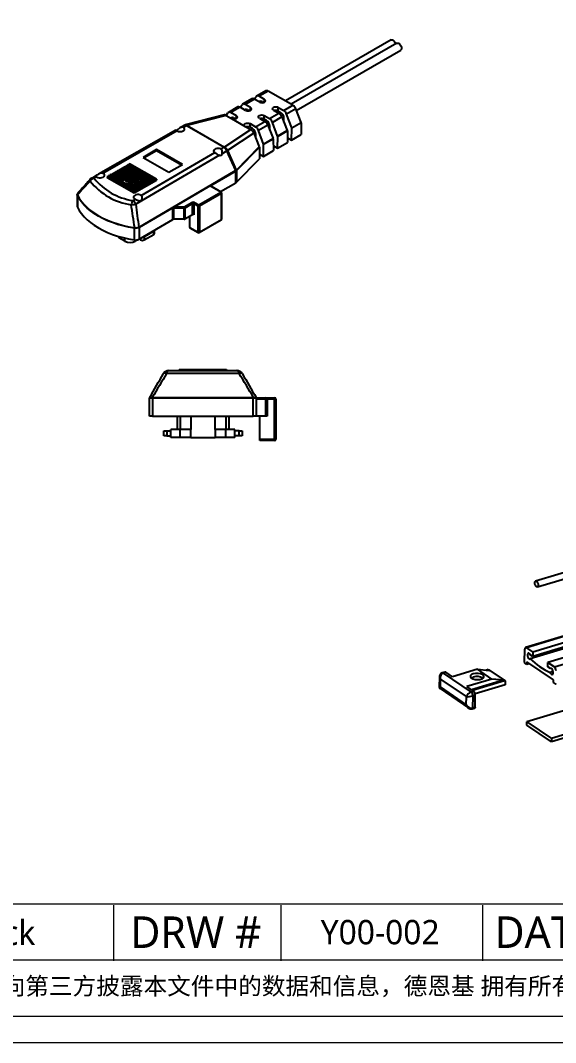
# Model space of a CAD drawing. Header units: millimetres. Extents: x 1044 to 1496, y -6 to 477.
# Drawn here: x 1231.7 to 1319.8, y -6.3 to 162 of the extents above; entities that cross this region are included whole.
import ezdxf

# ---------------------------------------------------------------- set-up
doc = ezdxf.new("R2010")
doc.units = ezdxf.units.MM
doc.layers.get('0').update_dxf_attribs({"color": 8, "lineweight": 30})
doc.layers.get('Defpoints').update_dxf_attribs({"color": 6, "lineweight": 9})
doc.layers.add('SolidLine', color=7, linetype='Continuous', lineweight=30)
doc.styles.add('微软雅黑-Light', font='')
doc.styles.get('微软雅黑-Light').set_extended_font_data('Microsoft YaHei Light')

msp = doc.modelspace()

# ---------------------------------------------------------------- linework, layer by layer
at = {"color": 7, "linetype": 'Continuous', "lineweight": 25}
for p, q in [((1428.964, 103.738), (1316.505, 69.657)), ((1316.795, 68.7), (1425.568, 101.664)), ((1428.328, 93.102), (1314.839, 58.708)), ((1428.48, 93.067), (1314.991, 58.673)), ((1429.113, 91.244), (1315.624, 56.85)), ((1429.524, 91.637), (1316.035, 57.244)), ((1429.536, 92.348), (1316.047, 57.954)), ((1432.014, 90.657), (1318.525, 56.263)), ((1319.581, 55.544), (1433.07, 89.938)), ((1437.625, 83.614), (1315.074, 46.474)), ((1441.648, 80.871), (1319.096, 43.73)), ((1441.639, 80.338), (1319.087, 43.198)), ((1314.665, 56.292), (1314.701, 58.423)), ((1314.991, 58.673), (1316.047, 57.954)), ((1316.035, 57.244), (1315.603, 57.538)), ((1316.047, 57.954), (1316.035, 57.244)), ((1315.06, 55.932), (1314.72, 56.164)), ((1315.068, 56.376), (1315.06, 55.932)), ((1315.516, 56.071), (1315.06, 55.932)), ((1319.43, 53.401), (1315.068, 56.376)), ((1318.514, 55.553), (1318.525, 56.263)), ((1318.946, 55.259), (1318.514, 55.553)), ((1318.525, 56.263), (1319.581, 55.544)), ((1300.669, 53.897), (1300.641, 52.184)), ((1301.546, 54.679), (1301.134, 54.555)), ((1301.287, 54.52), (1301.698, 54.645)), ((1301.287, 54.52), (1305.876, 51.39)), ((1302.817, 53.882), (1301.698, 54.645)), ((1306.937, 55.13), (1302.817, 53.882)), ((1309.288, 53.527), (1306.937, 55.13)), ((1306.937, 55.13), (1308.848, 54.959)), ((1308.678, 55.075), (1308.422, 54.997)), ((1308.848, 54.959), (1308.678, 55.075)), ((1308.678, 55.075), (1308.813, 55.062)), ((1308.813, 55.062), (1311.504, 53.227)), ((1319.378, 54.759), (1318.902, 54.615)), ((1318.984, 55.27), (1318.946, 55.259)), ((1300.799, 53.57), (1300.777, 52.238)), ((1300.777, 52.238), (1305.083, 49.302)), ((1305.105, 50.634), (1300.799, 53.57)), ((1309.288, 53.527), (1305.169, 52.278)), ((1306.288, 51.515), (1305.169, 52.278)), ((1311.2, 53.355), (1305.931, 51.759)), ((1311.369, 53.239), (1306.101, 51.643)), ((1311.493, 52.586), (1306.54, 51.085)), ((1311.2, 53.355), (1309.288, 53.527)), ((1311.369, 53.239), (1311.2, 53.355)), ((1311.504, 53.227), (1311.369, 53.239)), ((1311.504, 53.227), (1311.493, 52.586)), ((1319.423, 52.957), (1319.43, 53.401)), ((1319.763, 52.726), (1319.423, 52.957)), ((1300.762, 51.949), (1305.488, 48.726)), ((1305.083, 49.302), (1305.105, 50.634)), ((1305.876, 51.39), (1306.288, 51.515)), ((1306.152, 50.753), (1306.118, 48.756)), ((1306.152, 50.753), (1306.564, 50.878)), ((1306.53, 48.88), (1306.564, 50.878)), ((1306.118, 48.756), (1306.53, 48.88)), ((1306.049, 48.613), (1306.461, 48.738)), ((1315.065, 45.941), (1315.074, 46.474)), ((1319.087, 43.198), (1315.065, 45.941)), ((1315.074, 46.474), (1319.096, 43.73)), ((1319.096, 43.73), (1319.087, 43.198))]:
    msp.add_line(p, q, dxfattribs=at)
at = {"color": 7, "linetype": 'Continuous', "lineweight": 25, "flags": 128}
for points in [[(1316.367, 69.371), (1316.391, 69.526), (1316.455, 69.629), (1316.549, 69.662), (1316.658, 69.622), (1316.766, 69.514), (1316.856, 69.355), (1316.915, 69.169), (1316.934, 68.985), (1316.909, 68.83), (1316.845, 68.728), (1316.752, 68.694), (1316.643, 68.734), (1316.535, 68.842), (1316.445, 69.001), (1316.386, 69.187), (1316.367, 69.371)], [(1314.991, 58.673), (1314.936, 58.703), (1314.882, 58.714), (1314.833, 58.706), (1314.789, 58.68), (1314.753, 58.637), (1314.725, 58.578), (1314.708, 58.506), (1314.701, 58.423)], [(1315.603, 57.538), (1315.498, 57.688), (1315.381, 57.771), (1315.272, 57.774), (1315.189, 57.695), (1315.147, 57.549), (1315.153, 57.36), (1315.205, 57.16), (1315.296, 56.985), (1315.409, 56.862), (1315.525, 56.815), (1315.624, 56.85)], [(1306.239, 54.389), (1305.947, 54.258), (1305.781, 54.086), (1305.763, 53.896), (1305.895, 53.714), (1306.16, 53.565), (1306.521, 53.468), (1306.931, 53.437), (1307.333, 53.475), (1307.673, 53.578), (1307.906, 53.732), (1308, 53.916), (1307.943, 54.105), (1307.741, 54.274), (1307.422, 54.399), (1307.03, 54.464), (1306.617, 54.461), (1306.239, 54.389)], [(1318.902, 54.615), (1318.998, 54.446), (1319.113, 54.337), (1319.227, 54.304), (1319.321, 54.354), (1319.379, 54.478), (1319.391, 54.655), (1319.355, 54.854), (1319.277, 55.042), (1319.17, 55.187), (1319.053, 55.264), (1318.946, 55.259)], [(1305.923, 53.692), (1305.938, 53.703), (1306.23, 53.834)], [(1319.763, 52.726), (1319.774, 52.72), (1319.784, 52.718), (1319.794, 52.719), (1319.803, 52.724), (1319.81, 52.733), (1319.816, 52.745), (1319.819, 52.759), (1319.821, 52.776)], [(1306.53, 48.88), (1306.527, 48.839), (1306.518, 48.803), (1306.504, 48.773), (1306.486, 48.752), (1306.464, 48.739), (1306.461, 48.738)]]:
    msp.add_lwpolyline(points, dxfattribs=at)
at = {"color": 8, "linetype": 'Continuous', "lineweight": 25, "flags": 128}
msp.add_lwpolyline([(1306.118, 48.756), (1306.115, 48.714), (1306.106, 48.678), (1306.092, 48.649), (1306.074, 48.627), (1306.052, 48.614), (1306.049, 48.613)], dxfattribs=at)
at = {"color": 7, "linetype": 'Continuous', "lineweight": 25}
for centre, radius, start, end in [((1314.828, 56.287), 0.163, 178.15741, 228.66379), ((1323.171, 64.396), 10.672, 224.99443, 246.42194), ((1301.587, 54.506), 0.178, 51.25458, 103.20209), ((1306.839, 52.035), 1.899, 58.86209, 108.72198), ((1319.043, 54.933), 0.814, 358.15737, 48.66375), ((1305.338, 50.779), 0.814, 358.15737, 48.66375), ((1305.75, 50.904), 0.814, 358.15737, 48.66375), ((1306.029, 48.7), 0.0892, 231.25478, 283.20257)]:
    msp.add_arc(centre, radius, start, end, dxfattribs=at)
at = {"color": 8, "linetype": 'Continuous', "lineweight": 25}
msp.add_arc((1301.175, 54.381), 0.178, 51.24307, 103.36022, dxfattribs=at)
for centre, major_axis, ratio, start_param, end_param in [((1301.417, 53.758), (0.73, -0.246), 0.6663582, 3.3537422, 3.9610532), ((1301.395, 52.426), (0.754, 0.242), 0.0227953, 2.5237373, 3.133856), ((1301.395, 52.426), (0.664, 0.445), 0.3707334, 2.4535691, 3.2895353)]:
    msp.add_ellipse(centre, major_axis=major_axis, ratio=ratio, start_param=start_param, end_param=end_param, dxfattribs=at)
at = {"color": 7, "linetype": 'Continuous', "lineweight": 25}
for centre, major_axis, ratio, start_param, end_param in [((1301.417, 53.758), (0.058, 0.784), 0.8023289, 0.3001593, 1.8709557), ((1305.723, 50.821), (0.571, 0.51), 0.5513361, 0.8708471, 2.4416434), ((1305.723, 50.821), (0.752, 0.121), 0.2108284, 3.7142559, 5.2850522), ((1305.701, 49.489), (-0.601, 0.628), 0.7035041, 1.2288056, 2.7996019), ((1305.701, 49.489), (-0.283, 0.856), 0.716281, 1.5523984, 3.1231947)]:
    msp.add_ellipse(centre, major_axis=major_axis, ratio=ratio, start_param=start_param, end_param=end_param, dxfattribs=at)
for points, knots in [([(1301.134, 54.555), (1301.062, 54.524), (1300.92, 54.464), (1300.77, 54.288), (1300.683, 54.092), (1300.677, 53.957), (1300.674, 53.893)], [0, 0, 0, 0, 0.2661912, 0.5290438, 0.7804988, 1, 1, 1, 1]), ([(1300.641, 52.184), (1300.641, 52.184), (1300.634, 52.15), (1300.657, 52.068), (1300.711, 51.982), (1300.761, 51.953), (1300.778, 51.943)], [0, 0, 0, 0, 0.0069105, 0.3851268, 0.796513, 1, 1, 1, 1])]:
    msp.add_open_spline(points, degree=3, knots=knots, dxfattribs=at)
at = {"layer": 'Defpoints'}
for p, q in [((1048.742, 16.497), (1491.498, 16.497)), ((1247.043, 16.313), (1247.043, 7.149)), ((1274.537, 16.313), (1274.537, 7.149)), ((1307.745, 16.313), (1307.745, 7.149)), ((1491.498, 7.241), (1118.163, 7.241))]:
    msp.add_line(p, q, dxfattribs=at)
for points in [[(1495.862, -6.336), (1495.862, 312.264), (1044.422, 312.264), (1044.422, -6.336)], [(1491.542, -2.016), (1491.542, 307.944), (1048.742, 307.944), (1048.742, -2.016)]]:
    msp.add_lwpolyline(points, close=True, dxfattribs=at)
at = {"layer": 'SolidLine', "color": 7, "linetype": 'Continuous', "lineweight": 25}
for p, q in [((1292.706, 158.777), (1275.303, 148.73)), ((1293.64, 158.238), (1276.236, 148.191)), ((1277.112, 147.172), (1294.299, 157.095)), ((1272.084, 150.397), (1270.583, 149.531)), ((1272.484, 150.358), (1270.985, 149.493)), ((1276.528, 148.023), (1272.484, 150.358)), ((1269.796, 149.077), (1268.263, 148.192)), ((1270.194, 149.036), (1268.666, 148.154)), ((1269.557, 147.639), (1268.666, 148.154)), ((1271.085, 148.521), (1270.194, 149.036)), ((1270.196, 149.034), (1270.491, 149.446)), ((1271.069, 148.652), (1270.963, 148.591)), ((1271.877, 148.978), (1270.985, 149.493)), ((1271.472, 148.614), (1271.735, 148.462)), ((1265.557, 146.356), (1265.852, 146.768)), ((1267.477, 147.738), (1265.944, 146.853)), ((1267.874, 147.697), (1266.347, 146.815)), ((1267.238, 146.301), (1266.347, 146.815)), ((1268.765, 147.182), (1267.874, 147.697)), ((1267.877, 147.695), (1268.171, 148.107)), ((1268.749, 147.313), (1268.644, 147.252)), ((1269.152, 147.275), (1269.416, 147.123)), ((1272.711, 145.819), (1274.238, 146.701)), ((1273.347, 147.215), (1274.238, 146.701)), ((1274.13, 147.079), (1274.139, 147.672)), ((1274.526, 146.85), (1274.13, 147.079)), ((1274.139, 147.672), (1275.03, 147.158)), ((1275.03, 147.158), (1276.528, 148.023)), ((1277.018, 147.413), (1275.515, 146.545)), ((1276.356, 144.297), (1275.515, 146.545)), ((1277.885, 145.179), (1277.018, 147.413)), ((1265.218, 146.43), (1258.834, 144.772)), ((1265.549, 146.361), (1259.111, 144.688)), ((1265.549, 146.361), (1266.446, 145.843)), ((1266.43, 145.974), (1266.325, 145.913)), ((1266.446, 145.843), (1268.709, 144.537)), ((1266.833, 145.936), (1267.097, 145.784)), ((1269.492, 144.401), (1269.501, 144.994)), ((1269.501, 144.994), (1270.392, 144.48)), ((1270.392, 144.48), (1271.919, 145.362)), ((1271.028, 145.876), (1271.919, 145.362)), ((1271.811, 145.74), (1271.82, 146.333)), ((1272.207, 145.512), (1271.811, 145.74)), ((1271.82, 146.333), (1272.711, 145.819)), ((1274.733, 146.094), (1273.196, 145.207)), ((1274.036, 142.958), (1273.196, 145.207)), ((1274.733, 146.094), (1275.626, 143.875)), ((1275.073, 145.25), (1275.082, 145.865)), ((1276.356, 144.297), (1277.885, 145.179)), ((1277.9, 145.105), (1276.37, 144.222)), ((1277.9, 145.105), (1277.9, 143.181)), ((1257.274, 143.918), (1244.575, 136.687)), ((1257.51, 143.785), (1245.261, 136.81)), ((1258.63, 144.69), (1257.983, 144.321)), ((1259.026, 144.648), (1258.533, 144.367)), ((1258.785, 144.757), (1258.776, 144.754)), ((1259.035, 144.651), (1259.026, 144.648)), ((1265.172, 141.108), (1259.035, 144.651)), ((1259.111, 144.688), (1265.247, 141.146)), ((1265.247, 141.146), (1269.605, 144.019)), ((1270.092, 143.431), (1265.773, 140.583)), ((1268.709, 144.537), (1269.605, 144.019)), ((1269.888, 144.173), (1269.492, 144.401)), ((1270.092, 143.431), (1271.017, 141.181)), ((1270.435, 142.597), (1270.444, 143.187)), ((1272.414, 144.755), (1270.877, 143.868)), ((1271.717, 141.619), (1270.877, 143.868)), ((1272.414, 144.755), (1273.307, 142.536)), ((1272.754, 143.911), (1272.763, 144.526)), ((1274.036, 142.958), (1275.626, 143.875)), ((1275.642, 143.802), (1274.051, 142.883)), ((1275.642, 143.802), (1275.671, 141.894)), ((1276.341, 142.28), (1276.37, 144.222)), ((1276.341, 142.28), (1277.9, 143.181)), ((1271.702, 139.603), (1271.731, 141.544)), ((1271.717, 141.619), (1273.307, 142.536)), ((1273.323, 142.463), (1271.731, 141.544)), ((1273.323, 142.463), (1273.352, 140.555)), ((1274.021, 140.942), (1274.051, 142.883)), ((1274.021, 140.942), (1275.671, 141.894)), ((1275.659, 142.674), (1276.341, 142.28)), ((1264.444, 139.784), (1250.676, 131.725)), ((1251.59, 133.156), (1263.672, 140.228)), ((1254.113, 140.716), (1251.907, 139.442)), ((1254.113, 140.52), (1252.077, 139.344)), ((1258.356, 138.267), (1254.113, 140.716)), ((1254.113, 140.52), (1254.113, 140.716)), ((1258.186, 138.169), (1254.113, 140.52)), ((1264.681, 140.818), (1265.167, 141.103)), ((1265.66, 140.495), (1264.895, 140.048)), ((1265.167, 141.103), (1265.172, 141.108)), ((1267.128, 137.271), (1265.66, 140.495)), ((1265.773, 140.583), (1265.768, 140.578)), ((1265.768, 140.578), (1267.236, 137.354)), ((1267.242, 137.359), (1271.017, 141.181)), ((1271.033, 141.107), (1267.26, 137.288)), ((1271.033, 141.107), (1271.054, 139.204)), ((1271.046, 139.982), (1271.702, 139.603)), ((1271.702, 139.603), (1273.352, 140.555)), ((1273.34, 141.335), (1274.021, 140.942)), ((1249.173, 138.093), (1249.023, 138.006)), ((1249.173, 138.093), (1253.586, 135.546)), ((1249.173, 138.093), (1249.24, 138.072)), ((1249.24, 138.072), (1249.306, 138.169)), ((1249.24, 138.072), (1253.652, 135.524)), ((1249.456, 138.256), (1249.306, 138.169)), ((1253.718, 135.622), (1249.306, 138.169)), ((1249.456, 138.256), (1253.869, 135.709)), ((1249.456, 138.256), (1249.523, 138.235)), ((1249.523, 138.235), (1249.589, 138.333)), ((1249.523, 138.235), (1253.935, 135.688)), ((1249.672, 138.381), (1249.589, 138.333)), ((1254.001, 135.786), (1249.589, 138.333)), ((1254.085, 135.834), (1249.672, 138.381)), ((1251.907, 139.442), (1256.149, 136.993)), ((1256.149, 136.993), (1258.356, 138.267)), ((1267.26, 135.363), (1271.054, 139.204)), ((1244.127, 136.432), (1243.438, 136.04)), ((1246.128, 136.275), (1246.195, 136.373)), ((1246.345, 136.46), (1246.195, 136.373)), ((1250.607, 133.826), (1246.195, 136.373)), ((1246.345, 136.46), (1250.757, 133.913)), ((1246.345, 136.46), (1246.411, 136.439)), ((1246.411, 136.439), (1246.478, 136.537)), ((1246.411, 136.439), (1250.824, 133.892)), ((1246.628, 136.623), (1246.478, 136.537)), ((1250.89, 133.989), (1246.478, 136.537)), ((1246.628, 136.623), (1248.357, 135.625)), ((1246.628, 136.623), (1246.694, 136.602)), ((1246.694, 136.602), (1246.76, 136.7)), ((1246.694, 136.602), (1248.416, 135.608)), ((1246.911, 136.787), (1246.76, 136.7)), ((1248.476, 135.71), (1246.76, 136.7)), ((1246.911, 136.787), (1248.61, 135.806)), ((1246.911, 136.787), (1246.977, 136.765)), ((1246.977, 136.765), (1247.043, 136.863)), ((1246.977, 136.765), (1248.669, 135.789)), ((1247.193, 136.95), (1247.043, 136.863)), ((1248.728, 135.891), (1247.043, 136.863)), ((1247.193, 136.95), (1249.89, 135.393)), ((1247.193, 136.95), (1247.26, 136.929)), ((1247.26, 136.929), (1247.326, 137.027)), ((1247.26, 136.929), (1250.022, 135.334)), ((1247.476, 137.113), (1247.326, 137.027)), ((1250.141, 135.402), (1247.326, 137.027)), ((1247.476, 137.113), (1250.375, 135.44)), ((1247.476, 137.113), (1247.543, 137.092)), ((1247.543, 137.092), (1247.609, 137.19)), ((1247.543, 137.092), (1250.468, 135.403)), ((1247.759, 137.276), (1247.609, 137.19)), ((1250.555, 135.489), (1247.609, 137.19)), ((1247.759, 137.276), (1250.737, 135.557)), ((1247.759, 137.276), (1247.826, 137.255)), ((1247.826, 137.255), (1247.892, 137.353)), ((1247.826, 137.255), (1250.81, 135.532)), ((1248.042, 137.44), (1247.892, 137.353)), ((1250.879, 135.629), (1247.892, 137.353)), ((1248.042, 137.44), (1251.02, 135.72)), ((1248.042, 137.44), (1248.108, 137.418)), ((1248.108, 137.418), (1248.175, 137.516)), ((1248.108, 137.418), (1251.075, 135.706)), ((1248.325, 137.603), (1248.175, 137.516)), ((1251.126, 135.813), (1248.175, 137.516)), ((1248.325, 137.603), (1251.22, 135.932)), ((1248.325, 137.603), (1248.391, 137.582)), ((1248.391, 137.582), (1248.458, 137.68)), ((1248.391, 137.582), (1251.25, 135.931)), ((1248.608, 137.766), (1248.458, 137.68)), ((1251.272, 136.055), (1248.458, 137.68)), ((1248.608, 137.766), (1250.412, 136.724)), ((1248.608, 137.766), (1248.674, 137.745)), ((1248.674, 137.745), (1248.74, 137.843)), ((1248.674, 137.745), (1250.37, 136.766)), ((1248.891, 137.93), (1248.74, 137.843)), ((1250.328, 136.927), (1248.74, 137.843)), ((1248.891, 137.93), (1250.326, 137.101)), ((1248.891, 137.93), (1248.957, 137.908)), ((1248.957, 137.908), (1249.023, 138.006)), ((1248.957, 137.908), (1250.521, 137.005)), ((1250.716, 137.029), (1249.023, 138.006)), ((1250.248, 137.115), (1250.326, 137.101)), ((1250.328, 136.927), (1250.248, 137.115)), ((1250.869, 136.87), (1250.308, 136.974)), ((1250.521, 137.005), (1250.326, 137.101)), ((1250.328, 136.927), (1250.37, 136.766)), ((1250.37, 136.766), (1250.412, 136.724)), ((1250.442, 136.654), (1250.412, 136.724)), ((1250.488, 136.681), (1250.442, 136.654)), ((1250.488, 136.681), (1251.273, 136.228)), ((1250.488, 136.681), (1250.554, 136.66)), ((1250.716, 137.029), (1250.521, 137.005)), ((1250.554, 136.66), (1250.621, 136.758)), ((1250.554, 136.66), (1251.236, 136.266)), ((1250.649, 136.774), (1250.621, 136.758)), ((1251.139, 136.458), (1250.621, 136.758)), ((1250.716, 137.029), (1251, 136.977)), ((1250.8, 136.835), (1250.8, 136.731)), ((1250.8, 136.835), (1250.837, 136.823)), ((1250.837, 136.823), (1250.903, 136.921)), ((1250.837, 136.823), (1253.369, 135.361)), ((1251, 136.977), (1250.903, 136.921)), ((1253.436, 135.459), (1250.903, 136.921)), ((1251.224, 127.962), (1267.12, 137.266)), ((1251.232, 136.578), (1253.303, 135.382)), ((1267.135, 137.192), (1262.959, 134.748)), ((1267.135, 135.267), (1267.135, 137.192)), ((1267.26, 137.288), (1267.26, 135.363)), ((1244.242, 136.23), (1243.834, 135.998)), ((1246.062, 136.297), (1245.995, 136.258)), ((1245.995, 136.258), (1245.995, 136.128)), ((1245.995, 136.258), (1250.408, 133.711)), ((1245.995, 136.128), (1250.408, 133.58)), ((1246.062, 136.297), (1250.474, 133.75)), ((1246.062, 136.297), (1246.128, 136.275)), ((1246.128, 136.275), (1250.541, 133.728)), ((1248.303, 135.586), (1248.357, 135.625)), ((1248.416, 135.608), (1248.357, 135.625)), ((1248.758, 135.782), (1248.383, 135.513)), ((1248.476, 135.71), (1248.416, 135.608)), ((1248.476, 135.71), (1248.61, 135.806)), ((1248.669, 135.789), (1248.61, 135.806)), ((1248.728, 135.891), (1248.669, 135.789)), ((1248.728, 135.891), (1248.758, 135.912)), ((1248.758, 135.912), (1248.758, 135.782)), ((1249.455, 135.471), (1248.852, 135.819)), ((1249.22, 135.127), (1251.04, 134.076)), ((1249.4, 135.04), (1251.106, 134.055)), ((1251.173, 134.153), (1249.56, 135.084)), ((1249.875, 135.075), (1251.323, 134.239)), ((1250.001, 135.02), (1251.389, 134.218)), ((1251.456, 134.316), (1250.119, 135.087)), ((1250.368, 135.117), (1251.606, 134.403)), ((1250.408, 133.58), (1254.085, 135.703)), ((1250.471, 135.075), (1251.672, 134.381)), ((1251.739, 134.479), (1250.569, 135.155)), ((1250.775, 135.209), (1251.889, 134.566)), ((1250.86, 135.177), (1251.955, 134.545)), ((1252.021, 134.643), (1250.941, 135.266)), ((1251.109, 135.342), (1252.172, 134.729)), ((1251.177, 135.32), (1252.238, 134.708)), ((1252.304, 134.806), (1251.241, 135.42)), ((1251.283, 135.988), (1251.283, 136.144)), ((1251.37, 135.519), (1252.454, 134.893)), ((1251.419, 135.507), (1252.521, 134.871)), ((1252.587, 134.969), (1251.464, 135.618)), ((1253.153, 135.296), (1251.535, 136.23)), ((1251.545, 135.744), (1252.737, 135.056)), ((1251.572, 135.745), (1252.804, 135.035)), ((1251.578, 136.068), (1253.086, 135.198)), ((1252.87, 135.132), (1251.592, 135.87)), ((1251.599, 136.039), (1253.02, 135.219)), ((1252.021, 134.643), (1252.172, 134.729)), ((1252.172, 134.729), (1252.238, 134.708)), ((1252.238, 134.708), (1252.304, 134.806)), ((1252.304, 134.806), (1252.454, 134.893)), ((1252.454, 134.893), (1252.521, 134.871)), ((1252.521, 134.871), (1252.587, 134.969)), ((1252.587, 134.969), (1252.737, 135.056)), ((1252.737, 135.056), (1252.804, 135.035)), ((1252.804, 135.035), (1252.87, 135.132)), ((1252.87, 135.132), (1253.02, 135.219)), ((1253.02, 135.219), (1253.086, 135.198)), ((1253.086, 135.198), (1253.153, 135.296)), ((1253.153, 135.296), (1253.303, 135.382)), ((1253.303, 135.382), (1253.369, 135.361)), ((1253.369, 135.361), (1253.436, 135.459)), ((1253.436, 135.459), (1253.586, 135.546)), ((1253.586, 135.546), (1253.652, 135.524)), ((1253.652, 135.524), (1253.718, 135.622)), ((1253.718, 135.622), (1253.869, 135.709)), ((1253.869, 135.709), (1253.935, 135.688)), ((1253.935, 135.688), (1254.001, 135.786)), ((1254.001, 135.786), (1254.085, 135.834)), ((1254.085, 135.834), (1254.085, 135.703)), ((1256.981, 131.288), (1262.879, 134.741)), ((1264.663, 133.711), (1262.879, 134.741)), ((1264.743, 133.719), (1262.962, 134.746)), ((1264.615, 133.792), (1267.135, 135.267)), ((1241.049, 133.316), (1241.049, 131.38)), ((1241.078, 133.182), (1241.078, 131.258)), ((1250.408, 133.711), (1250.474, 133.75)), ((1250.408, 133.711), (1250.408, 133.58)), ((1250.474, 133.75), (1250.541, 133.728)), ((1250.541, 133.728), (1250.607, 133.826)), ((1250.607, 133.826), (1250.757, 133.913)), ((1250.757, 133.913), (1250.824, 133.892)), ((1250.824, 133.892), (1250.89, 133.989)), ((1250.89, 133.989), (1251.04, 134.076)), ((1251.04, 134.076), (1251.106, 134.055)), ((1251.106, 134.055), (1251.173, 134.153)), ((1251.173, 134.153), (1251.323, 134.239)), ((1251.323, 134.239), (1251.389, 134.218)), ((1251.389, 134.218), (1251.456, 134.316)), ((1251.456, 134.316), (1251.606, 134.403)), ((1251.606, 134.403), (1251.672, 134.381)), ((1251.672, 134.381), (1251.739, 134.479)), ((1251.739, 134.479), (1251.889, 134.566)), ((1251.889, 134.566), (1251.955, 134.545)), ((1251.955, 134.545), (1252.021, 134.643)), ((1261.043, 131.621), (1264.663, 133.711)), ((1264.776, 133.515), (1261.156, 131.425)), ((1264.776, 129.203), (1264.776, 133.515)), ((1264.823, 129.269), (1264.823, 133.58)), ((1250.183, 132.333), (1250.585, 132.568)), ((1258.657, 131.288), (1259.911, 132.012)), ((1260.024, 131.817), (1258.77, 131.092)), ((1260.024, 129.987), (1260.024, 131.817)), ((1260.93, 131.425), (1260.251, 131.817)), ((1260.251, 131.817), (1260.251, 129.987)), ((1260.364, 132.012), (1261.043, 131.621)), ((1260.93, 127.113), (1260.93, 131.425)), ((1261.156, 131.425), (1261.156, 127.113)), ((1256.784, 131.134), (1251.239, 127.888)), ((1256.78, 131.171), (1256.94, 131.265)), ((1256.784, 129.209), (1256.784, 131.134)), ((1256.898, 131.075), (1256.898, 129.236)), ((1256.94, 131.265), (1256.981, 131.288)), ((1256.981, 131.288), (1258.657, 131.288)), ((1258.657, 131.065), (1256.981, 131.065)), ((1258.657, 129.236), (1258.657, 131.065)), ((1258.77, 131.092), (1258.77, 129.263)), ((1260.024, 129.987), (1258.77, 129.263)), ((1259.572, 127.897), (1259.572, 129.726)), ((1251.239, 125.963), (1256.784, 129.209)), ((1258.657, 129.236), (1256.898, 129.236)), ((1261.123, 127.04), (1264.743, 129.13)), ((1261.156, 127.113), (1264.776, 129.203)), ((1247.919, 126.409), (1247.919, 126.199)), ((1250.458, 125.842), (1250.458, 127.767)), ((1251.239, 127.888), (1251.239, 125.963)), ((1253.632, 127.277), (1252.048, 126.362)), ((1252.048, 125.84), (1253.632, 126.754)), ((1252.048, 126.362), (1252.048, 125.84)), ((1253.632, 126.754), (1253.632, 127.277)), ((1253.749, 126.917), (1253.749, 127.433)), ((1259.572, 127.897), (1260.93, 127.113)), ((1259.605, 127.824), (1260.963, 127.04)), ((1248.909, 125.627), (1247.919, 126.199)), ((1251.041, 125.879), (1250.606, 125.627)), ((1251.483, 125.84), (1251.254, 125.972)), ((1257.832, 104.532), (1257.832, 104.332)), ((1257.832, 104.532), (1265.632, 104.532)), ((1265.632, 104.532), (1265.632, 104.332)), ((1267.701, 103.832), (1255.762, 103.832)), ((1256.12, 104.332), (1267.343, 104.332)), ((1252.936, 96.832), (1252.936, 99.778)), ((1270.023, 99.778), (1253.44, 99.778)), ((1253.44, 99.778), (1253.44, 96.832)), ((1253.453, 99.878), (1270.01, 99.878)), ((1270.023, 96.832), (1270.023, 99.778)), ((1270.52, 99.832), (1271.932, 99.832)), ((1270.528, 99.778), (1270.528, 96.832)), ((1272.073, 99.632), (1270.591, 99.632)), ((1271.932, 99.832), (1272.332, 99.832)), ((1272.073, 96.832), (1272.073, 99.632)), ((1272.132, 99.632), (1272.073, 99.632)), ((1272.132, 99.632), (1272.132, 96.832)), ((1272.332, 99.632), (1272.132, 99.632)), ((1272.332, 99.832), (1272.332, 99.632)), ((1272.332, 99.832), (1273.532, 99.832)), ((1272.332, 99.632), (1272.332, 96.832)), ((1273.532, 99.632), (1272.332, 99.632)), ((1273.532, 99.632), (1273.532, 99.832)), ((1273.532, 93.032), (1273.532, 99.632)), ((1273.532, 99.632), (1273.732, 99.632)), ((1273.732, 99.632), (1273.732, 93.032)), ((1253.44, 96.832), (1252.936, 96.832)), ((1253.44, 96.832), (1270.023, 96.832)), ((1257.482, 96.832), (1257.482, 94.632)), ((1257.982, 96.832), (1257.982, 94.632)), ((1259.732, 96.832), (1259.732, 94.632)), ((1263.732, 94.632), (1263.732, 96.832)), ((1265.482, 96.832), (1265.482, 94.632)), ((1265.982, 96.832), (1265.982, 94.632)), ((1270.528, 96.832), (1270.023, 96.832)), ((1272.073, 96.832), (1270.528, 96.832)), ((1271.132, 93.032), (1271.132, 96.832)), ((1272.132, 96.832), (1272.073, 96.832)), ((1272.332, 96.832), (1272.132, 96.832)), ((1255.282, 93.582), (1255.282, 94.382)), ((1255.282, 94.382), (1255.782, 94.382)), ((1255.782, 94.382), (1255.782, 93.582)), ((1255.782, 94.382), (1256.482, 94.382)), ((1256.482, 93.332), (1256.482, 94.632)), ((1257.982, 94.632), (1256.482, 94.632)), ((1257.982, 93.332), (1257.982, 94.632)), ((1259.732, 94.632), (1257.982, 94.632)), ((1259.732, 93.332), (1259.732, 94.632)), ((1263.732, 94.632), (1263.732, 93.332)), ((1265.482, 94.632), (1263.732, 94.632)), ((1265.482, 93.332), (1265.482, 94.632)), ((1266.982, 94.632), (1265.482, 94.632)), ((1266.982, 93.332), (1266.982, 94.632)), ((1267.682, 94.382), (1266.982, 94.382)), ((1267.682, 93.582), (1267.682, 94.382)), ((1267.682, 94.382), (1268.182, 94.382)), ((1268.182, 94.382), (1268.182, 93.582)), ((1255.782, 93.582), (1255.282, 93.582)), ((1255.782, 93.582), (1256.482, 93.582)), ((1257.982, 93.332), (1256.482, 93.332)), ((1259.732, 93.332), (1257.982, 93.332)), ((1259.732, 93.332), (1263.732, 93.332)), ((1265.482, 93.332), (1263.732, 93.332)), ((1266.982, 93.332), (1265.482, 93.332)), ((1267.682, 93.582), (1266.982, 93.582)), ((1268.182, 93.582), (1267.682, 93.582)), ((1271.132, 93.032), (1273.532, 93.032)), ((1271.132, 92.832), (1271.132, 93.032)), ((1273.532, 92.832), (1271.132, 92.832)), ((1273.532, 93.032), (1273.532, 92.832)), ((1273.532, 93.032), (1273.732, 93.032))]:
    msp.add_line(p, q, dxfattribs=at)
at = {"layer": 'SolidLine', "color": 8, "linetype": 'Continuous', "lineweight": 25}
for p, q in [((1271.214, 148.465), (1271.472, 148.614)), ((1271.87, 148.517), (1271.877, 148.978)), ((1268.895, 147.126), (1269.152, 147.275)), ((1269.55, 147.178), (1269.557, 147.639)), ((1274.252, 146.692), (1274.526, 146.85)), ((1266.576, 145.788), (1266.833, 145.936)), ((1267.231, 145.839), (1267.238, 146.301)), ((1271.933, 145.353), (1272.207, 145.512)), ((1274.874, 145.745), (1275.082, 145.865)), ((1269.614, 144.014), (1269.888, 144.173)), ((1270.24, 143.07), (1270.444, 143.187)), ((1272.554, 144.406), (1272.763, 144.526)), ((1241.063, 133.221), (1241.054, 133.319)), ((1248.909, 125.627), (1248.909, 126.147)), ((1250.606, 125.627), (1250.606, 125.827)), ((1251.483, 125.84), (1251.483, 126.106))]:
    msp.add_line(p, q, dxfattribs=at)
at = {"layer": 'SolidLine', "color": 7, "linetype": 'Continuous', "lineweight": 25, "flags": 128}
for points in [[(1292.706, 158.777), (1292.779, 158.803), (1292.918, 158.795), (1293.07, 158.723), (1293.219, 158.596), (1293.348, 158.427), (1293.443, 158.234), (1293.473, 158.142)], [(1293.64, 158.238), (1293.658, 158.247), (1293.787, 158.268), (1293.935, 158.223), (1294.088, 158.119), (1294.227, 157.967), (1294.339, 157.782), (1294.411, 157.585), (1294.436, 157.397), (1294.411, 157.237), (1294.339, 157.124), (1294.299, 157.095)], [(1271.085, 148.521), (1271.266, 148.451), (1271.481, 148.426), (1271.695, 148.451), (1271.877, 148.521), (1271.998, 148.626), (1272.041, 148.75), (1271.998, 148.873), (1271.877, 148.978)], [(1268.765, 147.182), (1268.947, 147.112), (1269.161, 147.088), (1269.376, 147.112), (1269.557, 147.182), (1269.679, 147.287), (1269.721, 147.411), (1269.679, 147.535), (1269.557, 147.639)], [(1273.347, 147.215), (1273.226, 147.32), (1273.183, 147.443), (1273.226, 147.567), (1273.347, 147.672), (1273.529, 147.742), (1273.743, 147.767), (1273.958, 147.742), (1274.139, 147.672)], [(1266.446, 145.843), (1266.628, 145.773), (1266.842, 145.749), (1267.056, 145.773), (1267.238, 145.843), (1267.359, 145.948), (1267.402, 146.072), (1267.359, 146.196), (1267.238, 146.301)], [(1268.709, 144.537), (1268.587, 144.642), (1268.545, 144.766), (1268.587, 144.889), (1268.709, 144.994), (1268.89, 145.064), (1269.105, 145.089), (1269.319, 145.064), (1269.501, 144.994)], [(1271.028, 145.876), (1270.907, 145.981), (1270.864, 146.105), (1270.907, 146.228), (1271.028, 146.333), (1271.21, 146.403), (1271.424, 146.428), (1271.638, 146.403), (1271.82, 146.333)], [(1257.51, 143.785), (1257.714, 143.712), (1257.947, 143.681), (1258.185, 143.696), (1258.401, 143.755), (1258.572, 143.853), (1258.678, 143.977), (1258.707, 144.114), (1258.657, 144.249), (1258.533, 144.367)], [(1264.681, 140.818), (1264.476, 140.89), (1264.242, 140.919), (1264.004, 140.902), (1263.789, 140.841), (1263.621, 140.742), (1263.518, 140.617), (1263.492, 140.48), (1263.545, 140.345), (1263.672, 140.228)], [(1244.242, 136.23), (1244.42, 136.136), (1244.643, 136.082), (1244.883, 136.074), (1245.115, 136.111), (1245.313, 136.191), (1245.454, 136.304), (1245.522, 136.437), (1245.511, 136.576), (1245.42, 136.705), (1245.261, 136.81)], [(1250.458, 127.767), (1249.513, 127.938), (1248.592, 128.15), (1247.7, 128.4), (1246.843, 128.687), (1246.025, 129.01), (1245.251, 129.367), (1244.525, 129.757), (1243.85, 130.176), (1243.231, 130.623), (1242.671, 131.095), (1242.174, 131.59), (1241.74, 132.105), (1241.374, 132.636), (1241.078, 133.182)], [(1241.098, 133.251), (1241.395, 132.706), (1241.76, 132.175), (1242.193, 131.661), (1242.69, 131.167), (1243.249, 130.696), (1243.866, 130.25), (1244.54, 129.831), (1245.265, 129.442), (1246.038, 129.085), (1246.854, 128.763), (1247.71, 128.476), (1248.6, 128.226), (1249.52, 128.015), (1250.464, 127.844)], [(1251.59, 133.156), (1251.409, 133.248), (1251.185, 133.301), (1250.944, 133.307), (1250.713, 133.268), (1250.517, 133.187), (1250.379, 133.072), (1250.314, 132.938), (1250.329, 132.799), (1250.423, 132.671), (1250.585, 132.568)], [(1241.078, 131.258), (1241.374, 130.712), (1241.74, 130.18), (1242.174, 129.665), (1242.671, 129.171), (1243.231, 128.698), (1243.85, 128.251), (1244.525, 127.832), (1245.251, 127.443), (1246.025, 127.086), (1246.843, 126.762), (1247.7, 126.475), (1248.592, 126.225), (1249.513, 126.014), (1250.458, 125.842)], [(1256.981, 131.288), (1256.981, 131.268), (1256.981, 131.243), (1256.981, 131.215), (1256.981, 131.185), (1256.981, 131.154), (1256.981, 131.122), (1256.981, 131.093), (1256.981, 131.065)], [(1258.657, 131.288), (1258.657, 131.268), (1258.657, 131.243), (1258.657, 131.215), (1258.657, 131.185), (1258.657, 131.154), (1258.657, 131.122), (1258.657, 131.093), (1258.657, 131.065)], [(1255.762, 103.832), (1255.666, 103.861), (1255.578, 103.882), (1255.497, 103.895), (1255.426, 103.899), (1255.365, 103.895), (1255.316, 103.882), (1255.279, 103.861), (1255.254, 103.832)], [(1255.762, 103.832), (1255.792, 103.941), (1255.828, 104.039), (1255.868, 104.125), (1255.913, 104.198), (1255.962, 104.256), (1256.013, 104.298), (1256.066, 104.324), (1256.12, 104.332)], [(1267.701, 103.832), (1267.671, 103.941), (1267.636, 104.039), (1267.595, 104.125), (1267.55, 104.198), (1267.501, 104.256), (1267.45, 104.298), (1267.397, 104.324), (1267.343, 104.332)], [(1268.209, 103.832), (1268.184, 103.861), (1268.147, 103.882), (1268.098, 103.895), (1268.037, 103.899), (1267.966, 103.895), (1267.886, 103.882), (1267.797, 103.861), (1267.701, 103.832)]]:
    msp.add_lwpolyline(points, dxfattribs=at)
at = {"layer": 'SolidLine', "color": 7, "linetype": 'Continuous', "lineweight": 25}
for centre, radius, start, end in [((1272.249, 150.028), 0.404, 54.53291, 114.15663), ((1273.74, 146.311), 0.862, 63.04422, 107.0895), ((1275.866, 146.989), 1.228, 20.22713, 57.362), ((1259.035, 143.997), 0.8, 104.56157, 108.2214), ((1271.42, 144.972), 0.862, 63.04428, 107.08969), ((1277.692, 145.101), 0.208, 1.10847, 22.02095), ((1259.026, 143.994), 0.8, 108.2214, 119.65631), ((1259.376, 144.063), 0.679, 112.96657, 120.12105), ((1269.101, 143.633), 0.862, 63.0445, 107.08947), ((1264.514, 140.069), 1.223, 20.41372, 57.73939), ((1264.809, 140.085), 1.078, 27.18706, 70.64316), ((1265.512, 140.52), 0.679, 112.96657, 120.12105), ((1264.814, 140.09), 1.078, 27.18707, 70.64315), ((1264.833, 140.231), 1.005, 20.53351, 65.61351), ((1264.873, 141.641), 1.389, 304.48981, 310.12103), ((1266.929, 137.188), 0.207, 1.11209, 22.18991), ((1266.942, 137.189), 0.203, 2.67938, 23.90722), ((1267.09, 137.281), 0.163, 0.02669, 26.56059), ((1267.102, 137.284), 0.159, 1.18044, 28.03443), ((1244.052, 135.011), 1.01, 102.45333, 149.05617), ((1251.412, 141.982), 10.455, 218.10416, 261.90121), ((1243.834, 135.345), 0.8, 119.65631, 137.4064), ((1251.665, 142.231), 10.008, 218.52002, 261.48535), ((1266.834, 135.793), 0.606, 299.83054, 314.7803), ((1241.173, 133.215), 0.11, 141.72639, 176.68337), ((1241.209, 133.18), 0.132, 147.43742, 179.01308), ((1264.531, 133.503), 0.246, 2.60549, 57.39444), ((1264.663, 133.58), 0.16, 0, 60.00269), ((1241.329, 131.38), 0.28, 180.18093, 206.02509), ((1251.97, 131.32), 2.054, 150.45582, 171.26702), ((1246.493, 161.691), 30.256, 276.54111, 277.94722), ((1249.53, 131.299), 1.223, 20.41372, 57.73929), ((1260.138, 131.576), 0.492, 62.60959, 117.39049), ((1259.779, 131.805), 0.246, 2.60549, 57.39444), ((1260.138, 131.598), 0.246, 62.60989, 117.39026), ((1260.496, 131.805), 0.246, 122.60556, 177.39451), ((1261.175, 131.413), 0.246, 122.60556, 177.39451), ((1261.043, 131.643), 0.246, 242.6098, 297.3902), ((1260.91, 131.413), 0.246, 2.60549, 57.39444), ((1256.604, 131.132), 0.18, 0.36752, 12.35073), ((1256.048, 131.362), 0.897, 341.33672, 353.78702), ((1258.525, 131.081), 0.246, 2.60549, 57.39444), ((1258.662, 131.296), 0.231, 268.85611, 298.04017), ((1260.138, 129.769), 0.246, 62.60989, 117.39026), ((1250.975, 127.889), 0.221, 354.26035, 14.9128), ((1251.033, 127.884), 0.207, 1.11262, 22.18976), ((1256.893, 129.006), 0.23, 88.82368, 118.32557), ((1258.662, 129.467), 0.231, 268.85611, 298.04017), ((1264.663, 129.269), 0.16, 299.99731, 0), ((1251.053, 127.762), 0.595, 172.07741, 179.5446), ((1251.102, 127.848), 0.587, 180.72159, 188.44404), ((1251.782, 126.86), 0.564, 272.61249, 298.18919), ((1253.547, 127.462), 0.204, 294.61485, 351.59751), ((1253.549, 126.937), 0.201, 294.3748, 354.30512), ((1259.652, 127.889), 0.0801, 174.23648, 234.45071), ((1261.043, 127.332), 0.246, 242.6098, 297.3902), ((1261.043, 127.179), 0.16, 240.00269, 299.99731), ((1249.757, 127.265), 1.844, 242.60967, 297.39033), ((1250.671, 127.05), 1.226, 260.02312, 297.61677), ((1251.765, 126.386), 0.615, 242.60971, 297.39029), ((1256.12, 103.332), 1, 90.0002, 150.00094), ((1267.343, 103.332), 1, 29.99906, 89.9998), ((1253.134, 99.784), 0.196, 149.9618, 180.55338), ((1253.712, 99.747), 0.342, 156.57895, 173.96326), ((1253.808, 99.781), 0.368, 164.56001, 180.31841), ((1269.655, 99.781), 0.368, 359.68159, 15.43999), ((1269.751, 99.747), 0.342, 6.03674, 23.42105), ((1270.329, 99.784), 0.196, 359.44662, 30.0382), ((1271.896, 99.657), 0.179, 351.95062, 78.57811), ((1271.932, 99.632), 0.2, 0, 90), ((1273.532, 99.632), 0.2, 0, 90), ((1273.532, 93.032), 0.2, 270, 0)]:
    msp.add_arc(centre, radius, start, end, dxfattribs=at)
at = {"layer": 'SolidLine', "color": 8, "linetype": 'Continuous', "lineweight": 25}
for centre, radius, start, end in [((1258.824, 144.502), 0.258, 35.10051, 98.71755), ((1258.889, 144.453), 0.323, 46.68929, 99.87588), ((1258.791, 144.323), 0.4, 54.1208, 113.77306), ((1258.815, 144.499), 0.258, 35.09926, 98.7188), ((1243.545, 135.653), 0.38, 142.4416, 198.77047), ((1243.6, 135.673), 0.4, 54.12105, 113.77283), ((1264.71, 133.645), 0.0805, 65.69264, 125.61793), ((1264.743, 133.588), 0.0805, 294.37443, 354.30514), ((1264.699, 129.194), 0.0778, 304.53385, 6.7781), ((1264.743, 129.277), 0.0805, 294.37443, 354.30514), ((1261.007, 127.104), 0.078, 173.30952, 235.37767), ((1261.079, 127.104), 0.0778, 304.53385, 6.7781), ((1270.367, 99.642), 0.224, 357.35958, 44.32792)]:
    msp.add_arc(centre, radius, start, end, dxfattribs=at)
at = {"layer": 'SolidLine', "color": 7, "linetype": 'Continuous', "lineweight": 25}
for centre, major_axis, ratio, start_param, end_param in [((1268.656, 147.495), (-0.389, 0.699), 0.587367, 5.5069065, 6.554104), ((1270.203, 148.388), (-0.41, 0.687), 0.56722, 5.4894397, 6.2747566), ((1270.976, 148.834), (-0.389, 0.699), 0.587367, 5.5069065, 6.554104), ((1271.462, 147.955), (-0.389, 0.699), 0.587367, 5.5069065, 6.2922234), ((1265.576, 145.696), (-0.426, 0.705), 0.5510825, 5.4978871, 6.1205805), ((1266.337, 146.156), (-0.389, 0.699), 0.587367, 5.5069065, 6.554104), ((1267.884, 147.049), (-0.41, 0.687), 0.56722, 5.4894397, 6.2747566), ((1269.142, 146.616), (-0.389, 0.699), 0.587367, 5.5069065, 6.2922234), ((1274.248, 146.053), (-0.41, 0.687), 0.56722, 4.4422422, 5.4894397), ((1274.516, 146.192), (-0.389, 0.699), 0.587367, 3.9361102, 5.5069065), ((1275.02, 146.499), (-0.389, 0.699), 0.587367, 4.4597089, 5.5069065), ((1266.823, 145.277), (-0.389, 0.699), 0.587367, 5.5069065, 6.2922234), ((1271.929, 144.714), (-0.41, 0.687), 0.56722, 4.4422422, 5.4894397), ((1272.197, 144.853), (-0.389, 0.699), 0.587367, 3.9361102, 5.5069065), ((1272.701, 145.16), (-0.389, 0.699), 0.587367, 4.4597089, 5.5069065), ((1257.988, 144.681), (0.702, 0.765), 0.2063337, 3.2508424, 4.1745895), ((1269.599, 143.374), (-0.415, 0.684), 0.5836409, 4.4507404, 5.4674887), ((1269.878, 143.514), (-0.389, 0.699), 0.587367, 3.9361102, 5.5069065), ((1270.382, 143.821), (-0.389, 0.699), 0.587367, 4.4597089, 5.5069065), ((1275.529, 143.867), (-0.082, 0.137), 0.56722, 3.9186434, 4.4422422), ((1276.257, 144.287), (-0.078, 0.14), 0.587367, 3.9361102, 4.4597089), ((1271.618, 141.609), (-0.078, 0.14), 0.587367, 3.9361102, 4.4597089), ((1273.21, 142.528), (-0.082, 0.137), 0.56722, 3.9186434, 4.4422422), ((1273.937, 142.948), (-0.078, 0.14), 0.587367, 3.9361102, 4.4597089), ((1264.21, 141.089), (-0.472, 1.329), 0.4092353, 2.7576448, 3.6813919), ((1270.916, 141.175), (-0.088, 0.137), 0.5687641, 3.8808393, 4.4044381), ((1266.664, 138.431), (-0.419, 1.182), 0.4092353, 3.2195183, 3.2370314), ((1266.566, 137.376), (0.782, 0.209), 0.3961774, 5.4033501, 5.6285701), ((1266.566, 138.422), (-0.535, 1.247), 0.4768943, 3.200991, 3.2185041), ((1266.566, 137.376), (0.797, 0.143), 0.459234, 5.4400369, 5.6652568), ((1266.686, 138.447), (-0.51, 1.121), 0.3452646, 3.2551261, 3.2726392), ((1266.566, 138.422), (-0.642, 1.174), 0.4066584, 3.2453795, 3.2628926), ((1250.768, 129.127), (-0.419, 1.182), 0.4092353, 3.1428853, 3.2195183), ((1250.67, 129.118), (-0.535, 1.247), 0.4768943, 3.124358, 3.200991), ((1253.936, 101.164), (1, 1.386), 0.0032726, 3.0673214, 3.1439544), ((1269.528, 101.164), (-1, 1.386), 0.0032726, 3.1392309, 3.2158639)]:
    msp.add_ellipse(centre, major_axis=major_axis, ratio=ratio, start_param=start_param, end_param=end_param, dxfattribs=at)
for points, knots in [([(1257.28, 143.91), (1257.275, 143.911), (1257.26, 143.915), (1257.307, 143.891), (1257.394, 143.845), (1257.476, 143.803), (1257.51, 143.785)], [0, 0, 0, 0, 0.135543, 0.4907737, 0.7844884, 1, 1, 1, 1]), ([(1258.533, 144.367), (1258.481, 144.402), (1258.419, 144.422), (1258.287, 144.43), (1258.218, 144.418), (1258.082, 144.374), (1258.015, 144.342), (1257.886, 144.262), (1257.824, 144.215), (1257.764, 144.164)], [0, 0, 0, 0, 0.25, 0.25, 0.5, 0.5, 0.75, 0.75, 1, 1, 1, 1]), ([(1263.672, 140.228), (1263.725, 140.193), (1263.787, 140.154), (1263.92, 140.074), (1263.99, 140.032), (1264.126, 139.953), (1264.194, 139.915), (1264.323, 139.844), (1264.384, 139.812), (1264.444, 139.784)], [0, 0, 0, 0, 0.25, 0.25, 0.5, 0.5, 0.75, 0.75, 1, 1, 1, 1]), ([(1264.895, 140.048), (1264.914, 140.122), (1264.926, 140.197), (1264.933, 140.346), (1264.928, 140.422), (1264.897, 140.562), (1264.87, 140.629), (1264.793, 140.742), (1264.742, 140.788), (1264.681, 140.818)], [0, 0, 0, 0, 0.25, 0.25, 0.5, 0.5, 0.75, 0.75, 1, 1, 1, 1]), ([(1245.261, 136.81), (1245.188, 136.844), (1245.106, 136.855), (1244.937, 136.842), (1244.851, 136.818), (1244.685, 136.749), (1244.603, 136.704), (1244.446, 136.61), (1244.368, 136.559), (1244.236, 136.484), (1244.185, 136.461), (1244.115, 136.426), (1244.095, 136.414), (1244.083, 136.381), (1244.092, 136.361), (1244.142, 136.307), (1244.184, 136.272), (1244.242, 136.23)], [0, 0, 0, 0, 0.125, 0.125, 0.25, 0.25, 0.375, 0.375, 0.5, 0.5, 0.625, 0.625, 0.75, 0.75, 0.875, 0.875, 1, 1, 1, 1]), ([(1251.591, 135.845), (1251.592, 135.892), (1251.593, 136.037), (1251.432, 136.271), (1251.16, 136.522), (1250.919, 136.662), (1250.8, 136.731)], [0, 0, 0, 0, 0.1363338, 0.4246463, 0.7171234, 1, 1, 1, 1]), ([(1243.243, 135.885), (1243.049, 135.674), (1242.406, 134.975), (1241.713, 134.21), (1241.218, 133.658), (1241.154, 133.587)], [0, 0, 0, 0, 0.2732128, 0.9062037, 1, 1, 1, 1]), ([(1251.272, 136.014), (1251.274, 135.985), (1251.282, 135.869), (1251.143, 135.675), (1250.863, 135.471), (1250.492, 135.325), (1250.076, 135.249), (1249.645, 135.271), (1249.276, 135.398), (1248.975, 135.572), (1248.829, 135.713), (1248.758, 135.782)], [0, 0, 0, 0, 0.0417676, 0.165853, 0.290876, 0.414966, 0.534124, 0.6479001, 0.7640152, 0.8842684, 1, 1, 1, 1]), ([(1249.455, 135.471), (1249.331, 135.488), (1249.221, 135.531), (1249.018, 135.653), (1248.929, 135.73), (1248.852, 135.819)], [0, 0, 0, 0, 0.5, 0.5, 1, 1, 1, 1]), ([(1249.89, 135.393), (1249.844, 135.395), (1249.693, 135.406), (1249.55, 135.44), (1249.455, 135.471)], [0.66462961, 0.66462961, 0.66462961, 0.66462961, 0.69606774, 0.76899544, 0.76899544, 0.76899544, 0.76899544]), ([(1251.241, 135.42), (1251.258, 135.43), (1251.303, 135.462), (1251.345, 135.496), (1251.37, 135.519)], [0.541018423, 0.541018423, 0.541018423, 0.541018423, 0.553064132, 0.575558018, 0.575558018, 0.575558018, 0.575558018]), ([(1251.592, 135.87), (1251.6, 135.908), (1251.606, 135.965), (1251.602, 136.021), (1251.599, 136.039)], [0.680539101, 0.680539101, 0.680539101, 0.680539101, 0.712550041, 0.728329545, 0.728329545, 0.728329545, 0.728329545]), ([(1241.128, 133.546), (1241.107, 133.518), (1241.059, 133.451), (1241.055, 133.367), (1241.052, 133.32)], [0, 0, 0, 0, 0.426032, 1, 1, 1, 1]), ([(1241.158, 133.583), (1241.15, 133.578), (1241.097, 133.538), (1241.067, 133.431), (1241.081, 133.328), (1241.087, 133.283)], [0, 0, 0, 0, 0.0854756, 0.598724, 1, 1, 1, 1]), ([(1250.585, 132.568), (1250.658, 132.535), (1250.741, 132.497), (1250.91, 132.425), (1250.997, 132.39), (1251.163, 132.333), (1251.244, 132.311), (1251.401, 132.295), (1251.478, 132.304), (1251.608, 132.38), (1251.658, 132.445), (1251.725, 132.592), (1251.744, 132.673), (1251.754, 132.832), (1251.744, 132.912), (1251.691, 133.053), (1251.648, 133.114), (1251.59, 133.156)], [0, 0, 0, 0, 0.125, 0.125, 0.25, 0.25, 0.375, 0.375, 0.5, 0.5, 0.625, 0.625, 0.75, 0.75, 0.875, 0.875, 1, 1, 1, 1]), ([(1256.898, 131.075), (1256.873, 131.086), (1256.854, 131.099), (1256.828, 131.118), (1256.819, 131.124), (1256.803, 131.134), (1256.794, 131.139), (1256.784, 131.134)], [0, 0, 0, 0, 0.5, 0.5, 0.75, 0.75, 1, 1, 1, 1]), ([(1250.515, 127.84), (1250.574, 127.842), (1250.633, 127.845), (1250.753, 127.856), (1250.813, 127.864), (1250.987, 127.891), (1251.096, 127.916), (1251.188, 127.945)], [0, 0, 0, 0, 0.25, 0.25, 0.5, 0.5, 1, 1, 1, 1]), ([(1251.194, 127.867), (1251.103, 127.831), (1250.994, 127.803), (1250.82, 127.776), (1250.76, 127.769), (1250.64, 127.761), (1250.58, 127.76), (1250.521, 127.761)], [0, 0, 0, 0, 0.5, 0.5, 0.75, 0.75, 1, 1, 1, 1]), ([(1252.96, 99.876), (1252.96, 99.874), (1252.958, 99.871), (1252.955, 99.866), (1252.95, 99.855), (1252.942, 99.832), (1252.935, 99.805), (1252.937, 99.785), (1252.937, 99.779)], [0, 0, 0, 0, 0.1246754, 0.2754776, 0.3706736, 0.5220269, 0.859551, 1, 1, 1, 1]), ([(1253.372, 99.783), (1253.247, 99.799), (1253.143, 99.807), (1253.031, 99.807), (1253, 99.805), (1252.957, 99.797), (1252.943, 99.791), (1252.938, 99.783)], [0, 0, 0, 0, 0.5, 0.5, 0.75, 0.75, 1, 1, 1, 1]), ([(1252.964, 99.883), (1252.971, 99.894), (1252.985, 99.903), (1253.029, 99.915), (1253.06, 99.918), (1253.172, 99.918), (1253.276, 99.906), (1253.398, 99.883)], [0, 0, 0, 0, 0.25, 0.25, 0.5, 0.5, 1, 1, 1, 1]), ([(1270.065, 99.883), (1270.126, 99.894), (1270.182, 99.903), (1270.283, 99.915), (1270.328, 99.918), (1270.44, 99.918), (1270.486, 99.906), (1270.499, 99.883)], [0, 0, 0, 0, 0.25, 0.25, 0.5, 0.5, 1, 1, 1, 1]), ([(1270.525, 99.783), (1270.515, 99.799), (1270.47, 99.807), (1270.358, 99.807), (1270.312, 99.805), (1270.21, 99.797), (1270.153, 99.791), (1270.091, 99.783)], [0, 0, 0, 0, 0.5, 0.5, 0.75, 0.75, 1, 1, 1, 1]), ([(1270.527, 99.779), (1270.527, 99.79), (1270.526, 99.81), (1270.52, 99.837), (1270.513, 99.855), (1270.509, 99.864), (1270.506, 99.87), (1270.504, 99.873), (1270.503, 99.875), (1270.503, 99.876)], [0, 0, 0, 0, 0.2510725, 0.4820048, 0.6353347, 0.7207929, 0.8062177, 0.9485904, 1, 1, 1, 1])]:
    msp.add_open_spline(points, degree=3, knots=knots, dxfattribs=at)
for points in [[(1250.649, 136.774), (1250.879, 136.672), (1251.038, 136.565), (1251.139, 136.458)], [(1251.232, 136.578), (1251.107, 136.657), (1250.962, 136.743), (1250.8, 136.835)], [(1251.139, 136.458), (1251.18, 136.4), (1251.212, 136.336), (1251.236, 136.266)], [(1251.535, 136.23), (1251.469, 136.353), (1251.362, 136.47), (1251.232, 136.578)], [(1243.185, 135.531), (1242.473, 134.779), (1241.775, 134.03), (1241.087, 133.283)], [(1248.303, 135.586), (1248.483, 135.351), (1248.824, 135.2), (1249.22, 135.127)], [(1248.852, 135.819), (1248.817, 135.85), (1248.786, 135.881), (1248.758, 135.912)], [(1249.22, 135.127), (1249.28, 135.097), (1249.34, 135.068), (1249.4, 135.04)], [(1249.4, 135.04), (1249.453, 135.052), (1249.507, 135.067), (1249.56, 135.084)], [(1249.56, 135.084), (1249.664, 135.076), (1249.769, 135.074), (1249.875, 135.075)], [(1249.875, 135.075), (1249.917, 135.057), (1249.959, 135.038), (1250.001, 135.02)], [(1250.022, 135.334), (1249.979, 135.353), (1249.935, 135.373), (1249.89, 135.393)], [(1250.001, 135.02), (1250.041, 135.041), (1250.08, 135.064), (1250.119, 135.087)], [(1250.141, 135.402), (1250.102, 135.377), (1250.062, 135.355), (1250.022, 135.334)], [(1250.119, 135.087), (1250.204, 135.094), (1250.287, 135.104), (1250.368, 135.117)], [(1250.375, 135.44), (1250.298, 135.423), (1250.219, 135.41), (1250.141, 135.402)], [(1250.368, 135.117), (1250.403, 135.103), (1250.437, 135.089), (1250.471, 135.075)], [(1250.468, 135.403), (1250.438, 135.415), (1250.407, 135.427), (1250.375, 135.44)], [(1250.555, 135.489), (1250.527, 135.46), (1250.498, 135.431), (1250.468, 135.403)], [(1250.471, 135.075), (1250.504, 135.101), (1250.536, 135.128), (1250.569, 135.155)], [(1250.737, 135.557), (1250.679, 135.532), (1250.618, 135.509), (1250.555, 135.489)], [(1250.569, 135.155), (1250.639, 135.171), (1250.708, 135.189), (1250.775, 135.209)], [(1250.81, 135.532), (1250.786, 135.54), (1250.762, 135.549), (1250.737, 135.557)], [(1250.775, 135.209), (1250.804, 135.198), (1250.832, 135.187), (1250.86, 135.177)], [(1250.879, 135.629), (1250.857, 135.596), (1250.834, 135.564), (1250.81, 135.532)], [(1250.86, 135.177), (1250.887, 135.206), (1250.914, 135.236), (1250.941, 135.266)], [(1251.02, 135.72), (1250.977, 135.688), (1250.93, 135.657), (1250.879, 135.629)], [(1250.941, 135.266), (1251, 135.29), (1251.056, 135.315), (1251.109, 135.342)], [(1251.075, 135.706), (1251.058, 135.71), (1251.039, 135.715), (1251.02, 135.72)], [(1251.126, 135.813), (1251.11, 135.777), (1251.093, 135.741), (1251.075, 135.706)], [(1251.109, 135.342), (1251.133, 135.335), (1251.155, 135.327), (1251.177, 135.32)], [(1251.22, 135.932), (1251.195, 135.891), (1251.163, 135.851), (1251.126, 135.813)], [(1251.177, 135.32), (1251.199, 135.353), (1251.221, 135.386), (1251.241, 135.42)], [(1251.25, 135.931), (1251.241, 135.931), (1251.231, 135.931), (1251.22, 135.932)], [(1251.236, 136.266), (1251.253, 136.251), (1251.265, 136.238), (1251.273, 136.228)], [(1251.272, 136.055), (1251.266, 136.014), (1251.259, 135.973), (1251.25, 135.931)], [(1251.273, 136.228), (1251.287, 136.169), (1251.286, 136.111), (1251.272, 136.055)], [(1251.37, 135.519), (1251.387, 135.514), (1251.403, 135.511), (1251.419, 135.507)], [(1251.419, 135.507), (1251.435, 135.544), (1251.45, 135.581), (1251.464, 135.618)], [(1251.464, 135.618), (1251.496, 135.659), (1251.524, 135.701), (1251.545, 135.744)], [(1251.578, 136.068), (1251.567, 136.124), (1251.553, 136.178), (1251.535, 136.23)], [(1251.545, 135.744), (1251.556, 135.744), (1251.564, 135.744), (1251.572, 135.745)], [(1251.572, 135.745), (1251.58, 135.787), (1251.587, 135.829), (1251.592, 135.87)], [(1251.599, 136.039), (1251.595, 136.048), (1251.588, 136.057), (1251.578, 136.068)], [(1262.879, 134.741), (1262.907, 134.757), (1262.939, 134.758), (1262.959, 134.748)], [(1241.078, 133.182), (1241.072, 133.194), (1241.067, 133.207), (1241.063, 133.221)], [(1241.087, 133.283), (1241.09, 133.271), (1241.094, 133.261), (1241.098, 133.251)], [(1250.515, 127.84), (1250.311, 129.102), (1250.118, 130.366), (1249.939, 131.632)], [(1250.676, 131.725), (1250.831, 130.463), (1251.003, 129.203), (1251.188, 127.945)], [(1256.981, 131.065), (1256.953, 131.065), (1256.925, 131.068), (1256.898, 131.075)], [(1250.521, 127.761), (1250.5, 127.762), (1250.479, 127.764), (1250.458, 127.767)], [(1250.464, 127.844), (1250.481, 127.842), (1250.498, 127.84), (1250.515, 127.84)], [(1252.964, 99.883), (1253.731, 101.205), (1254.494, 102.522), (1255.254, 103.832)], [(1255.762, 103.832), (1254.974, 102.523), (1254.187, 101.206), (1253.398, 99.883)], [(1270.065, 99.883), (1269.277, 101.206), (1268.489, 102.523), (1267.701, 103.832)], [(1268.209, 103.832), (1268.969, 102.522), (1269.733, 101.205), (1270.499, 99.883)], [(1253.44, 99.778), (1253.417, 99.778), (1253.394, 99.78), (1253.372, 99.783)], [(1253.398, 99.883), (1253.416, 99.88), (1253.435, 99.878), (1253.453, 99.878)], [(1270.01, 99.878), (1270.029, 99.878), (1270.047, 99.88), (1270.065, 99.883)], [(1270.091, 99.783), (1270.069, 99.78), (1270.046, 99.778), (1270.023, 99.778)], [(1270.591, 99.632), (1270.566, 99.632), (1270.542, 99.637), (1270.518, 99.646)]]:
    msp.add_open_spline(points, degree=3, dxfattribs=at)

# ---------------------------------------------------------------- texts
at = {"layer": 'Defpoints', "style": '微软雅黑-Light'}
for s, p in [('DRW #', (1249.805, 9.244)), ('DATE', (1309.741, 9.244))]:
    msp.add_text(s, height=5.1933, dxfattribs=at).set_placement(p)
for s, insert, char_height, width, attachment_point in [('Power Track', (1218.934, 11.726), 4.05, 60.21772, 5), ('Y00-002', (1281.118, 13.853), 4.0095, 25.25771, 1), ('除非事先得到权利人的书面批准，否则不允许以任何形式复制或向第三方披露本文件中的数据和信息，德恩基 拥有所有产权。 info@dengtec.com', (1119.609, 2.497), 2.854, 372.68416, 4)]:
    msp.add_mtext(s, dxfattribs=dict(at, insert=insert, char_height=char_height, width=width, attachment_point=attachment_point))

doc.saveas('drawing.dxf')
